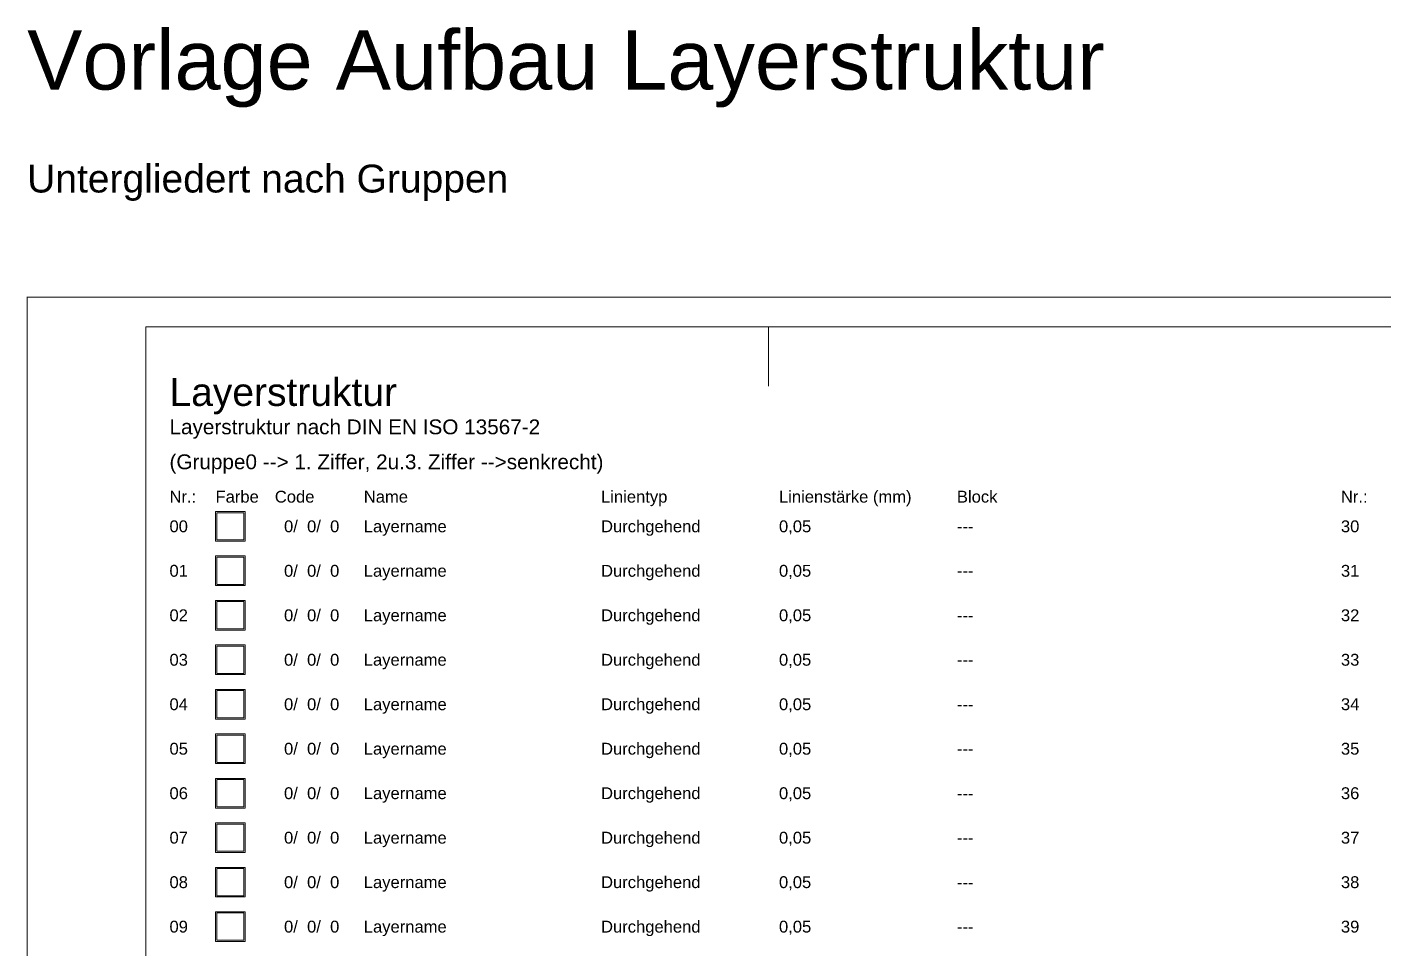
# Model space of a CAD drawing. Header units: millimetres. Extents: x -25 to 420, y 0 to 343.
# Drawn here: x 0 to 228.7, y 187.1 to 342.5 of the extents above; entities that cross this region are included whole.
import ezdxf
from ezdxf.enums import TextEntityAlignment as Align

# ---------------------------------------------------------------- set-up
doc = ezdxf.new("R2010")
doc.units = ezdxf.units.MM
for name, color, linetype, lineweight, true_color in [('_Blattrahmen_Bl', 5, 'Continuous', 5, 0x0000ff), ('_Blattrand_Ge', 2, 'Continuous', 5, 0xffff00), ('_Faltung_Lochung', 3, 'Continuous', 5, 0x00ff00), ('_Hilfe', 6, 'Continuous', 5, 0xff00ff), ('_Tabelle', 30, 'Continuous', 5, 0xff7f00), ('_Tabelle_Text', 7, 'Continuous', 5, 0x000000)]:
    doc.layers.add(name, color=color, linetype=linetype, lineweight=lineweight, true_color=true_color)
doc.styles.add('textstyle0', font='')
doc.styles.add('textstyle1', font='')
doc.styles.add('textstyle104', font='')
doc.styles.add('textstyle106', font='')
doc.styles.add('textstyle108', font='')
doc.styles.add('textstyle109', font='')
doc.styles.add('textstyle110', font='')
doc.styles.add('textstyle111', font='')
doc.styles.add('textstyle112', font='')
doc.styles.add('textstyle113', font='')
doc.styles.add('textstyle119', font='')
doc.styles.add('textstyle120', font='')
doc.styles.add('textstyle121', font='')
doc.styles.add('textstyle122', font='')
doc.styles.add('textstyle123', font='')
doc.styles.add('textstyle124', font='')
doc.styles.add('textstyle125', font='')
doc.styles.add('textstyle126', font='')
doc.styles.add('textstyle134', font='')
doc.styles.add('textstyle151', font='')
doc.styles.add('textstyle152', font='')
doc.styles.add('textstyle153', font='')
doc.styles.add('textstyle154', font='')
doc.styles.add('textstyle155', font='')
doc.styles.add('textstyle156', font='')
doc.styles.add('textstyle157', font='')
doc.styles.add('textstyle158', font='')
doc.styles.add('textstyle159', font='')
doc.styles.add('textstyle191', font='')
doc.styles.add('textstyle192', font='')
doc.styles.add('textstyle193', font='')
doc.styles.add('textstyle194', font='')
doc.styles.add('textstyle195', font='')
doc.styles.add('textstyle196', font='')
doc.styles.add('textstyle197', font='')
doc.styles.add('textstyle198', font='')
doc.styles.add('textstyle2', font='')
doc.styles.add('textstyle206', font='')
doc.styles.add('textstyle223', font='')
doc.styles.add('textstyle225', font='')
doc.styles.add('textstyle227', font='')
doc.styles.add('textstyle258', font='')
doc.styles.add('textstyle259', font='')
doc.styles.add('textstyle260', font='')
doc.styles.add('textstyle261', font='')
doc.styles.add('textstyle262', font='')
doc.styles.add('textstyle279', font='')
doc.styles.add('textstyle280', font='')
doc.styles.add('textstyle281', font='')
doc.styles.add('textstyle282', font='')
doc.styles.add('textstyle295', font='')
doc.styles.add('textstyle3', font='')
doc.styles.add('textstyle319', font='')
doc.styles.add('textstyle327', font='')
doc.styles.add('textstyle328', font='')
doc.styles.add('textstyle329', font='')
doc.styles.add('textstyle330', font='')
doc.styles.add('textstyle331', font='')
doc.styles.add('textstyle332', font='')
doc.styles.add('textstyle333', font='')
doc.styles.add('textstyle334', font='')
doc.styles.add('textstyle342', font='')
doc.styles.add('textstyle363', font='')
doc.styles.add('textstyle383', font='')
doc.styles.add('textstyle384', font='')
doc.styles.add('textstyle385', font='')
doc.styles.add('textstyle386', font='')
doc.styles.add('textstyle394', font='')
doc.styles.add('textstyle395', font='')
doc.styles.add('textstyle396', font='')
doc.styles.add('textstyle397', font='')
doc.styles.add('textstyle398', font='')
doc.styles.add('textstyle415', font='')
doc.styles.add('textstyle44', font='')
doc.styles.add('textstyle75', font='')
doc.styles.add('textstyle76', font='')
doc.styles.add('textstyle77', font='')
doc.styles.add('textstyle78', font='')
doc.styles.add('textstyle79', font='')
doc.styles.add('textstyle96', font='')
doc.styles.add('textstyle97', font='')
doc.styles.add('textstyle98', font='')
doc.styles.add('textstyle99', font='')
doc.styles.get('textstyle0').set_extended_font_data('Arial')
doc.styles.get('textstyle1').set_extended_font_data('Arial')
doc.styles.get('textstyle104').set_extended_font_data('Arial')
doc.styles.get('textstyle106').set_extended_font_data('Arial')
doc.styles.get('textstyle108').set_extended_font_data('Arial')
doc.styles.get('textstyle109').set_extended_font_data('Arial')
doc.styles.get('textstyle110').set_extended_font_data('Arial')
doc.styles.get('textstyle111').set_extended_font_data('Arial')
doc.styles.get('textstyle112').set_extended_font_data('Arial')
doc.styles.get('textstyle113').set_extended_font_data('Arial')
doc.styles.get('textstyle119').set_extended_font_data('Arial')
doc.styles.get('textstyle120').set_extended_font_data('Arial')
doc.styles.get('textstyle121').set_extended_font_data('Arial')
doc.styles.get('textstyle122').set_extended_font_data('Arial')
doc.styles.get('textstyle123').set_extended_font_data('Arial')
doc.styles.get('textstyle124').set_extended_font_data('Arial')
doc.styles.get('textstyle125').set_extended_font_data('Arial')
doc.styles.get('textstyle126').set_extended_font_data('Arial')
doc.styles.get('textstyle134').set_extended_font_data('Arial')
doc.styles.get('textstyle151').set_extended_font_data('Arial')
doc.styles.get('textstyle152').set_extended_font_data('Arial')
doc.styles.get('textstyle153').set_extended_font_data('Arial')
doc.styles.get('textstyle154').set_extended_font_data('Arial')
doc.styles.get('textstyle155').set_extended_font_data('Arial')
doc.styles.get('textstyle156').set_extended_font_data('Arial')
doc.styles.get('textstyle157').set_extended_font_data('Arial')
doc.styles.get('textstyle158').set_extended_font_data('Arial')
doc.styles.get('textstyle159').set_extended_font_data('Arial')
doc.styles.get('textstyle191').set_extended_font_data('Arial')
doc.styles.get('textstyle192').set_extended_font_data('Arial')
doc.styles.get('textstyle193').set_extended_font_data('Arial')
doc.styles.get('textstyle194').set_extended_font_data('Arial')
doc.styles.get('textstyle195').set_extended_font_data('Arial')
doc.styles.get('textstyle196').set_extended_font_data('Arial')
doc.styles.get('textstyle197').set_extended_font_data('Arial')
doc.styles.get('textstyle198').set_extended_font_data('Arial')
doc.styles.get('textstyle2').set_extended_font_data('Arial')
doc.styles.get('textstyle206').set_extended_font_data('Arial')
doc.styles.get('textstyle223').set_extended_font_data('Arial')
doc.styles.get('textstyle225').set_extended_font_data('Arial')
doc.styles.get('textstyle227').set_extended_font_data('Arial')
doc.styles.get('textstyle258').set_extended_font_data('Arial')
doc.styles.get('textstyle259').set_extended_font_data('Arial')
doc.styles.get('textstyle260').set_extended_font_data('Arial')
doc.styles.get('textstyle261').set_extended_font_data('Arial')
doc.styles.get('textstyle262').set_extended_font_data('Arial')
doc.styles.get('textstyle279').set_extended_font_data('Arial')
doc.styles.get('textstyle280').set_extended_font_data('Arial')
doc.styles.get('textstyle281').set_extended_font_data('Arial')
doc.styles.get('textstyle282').set_extended_font_data('Arial')
doc.styles.get('textstyle295').set_extended_font_data('Arial')
doc.styles.get('textstyle3').set_extended_font_data('Arial')
doc.styles.get('textstyle319').set_extended_font_data('Arial')
doc.styles.get('textstyle327').set_extended_font_data('Arial')
doc.styles.get('textstyle328').set_extended_font_data('Arial')
doc.styles.get('textstyle329').set_extended_font_data('Arial')
doc.styles.get('textstyle330').set_extended_font_data('Arial')
doc.styles.get('textstyle331').set_extended_font_data('Arial')
doc.styles.get('textstyle332').set_extended_font_data('Arial')
doc.styles.get('textstyle333').set_extended_font_data('Arial')
doc.styles.get('textstyle334').set_extended_font_data('Arial')
doc.styles.get('textstyle342').set_extended_font_data('Arial')
doc.styles.get('textstyle363').set_extended_font_data('Arial')
doc.styles.get('textstyle383').set_extended_font_data('Arial')
doc.styles.get('textstyle384').set_extended_font_data('Arial')
doc.styles.get('textstyle385').set_extended_font_data('Arial')
doc.styles.get('textstyle386').set_extended_font_data('Arial')
doc.styles.get('textstyle394').set_extended_font_data('Arial')
doc.styles.get('textstyle395').set_extended_font_data('Arial')
doc.styles.get('textstyle396').set_extended_font_data('Arial')
doc.styles.get('textstyle397').set_extended_font_data('Arial')
doc.styles.get('textstyle398').set_extended_font_data('Arial')
doc.styles.get('textstyle415').set_extended_font_data('Arial')
doc.styles.get('textstyle44').set_extended_font_data('Arial')
doc.styles.get('textstyle75').set_extended_font_data('Arial')
doc.styles.get('textstyle76').set_extended_font_data('Arial')
doc.styles.get('textstyle77').set_extended_font_data('Arial')
doc.styles.get('textstyle78').set_extended_font_data('Arial')
doc.styles.get('textstyle79').set_extended_font_data('Arial')
doc.styles.get('textstyle96').set_extended_font_data('Arial')
doc.styles.get('textstyle97').set_extended_font_data('Arial')
doc.styles.get('textstyle98').set_extended_font_data('Arial')
doc.styles.get('textstyle99').set_extended_font_data('Arial')

msp = doc.modelspace()

# ---------------------------------------------------------------- linework, layer by layer
at = {"layer": '_Blattrahmen_Bl'}
for p in [(20, 24.95), (415, 291.97)]:
    msp.add_line(p, (20, 291.97), dxfattribs=at)
at = {"layer": '_Blattrand_Ge'}
for p, q in [((0, 0), (0, 297)), ((0, 296.97), (420, 296.97))]:
    msp.add_line(p, q, dxfattribs=at)
at = {"layer": '_Faltung_Lochung'}
msp.add_line((125, 291.97), (125, 281.97), dxfattribs=at)
at = {"layer": '_Hilfe'}
for p, q in [((31.96, 260.63), (36.56, 260.63)), ((31.96, 256.03), (31.96, 260.63)), ((36.56, 260.63), (36.56, 256.03)), ((36.56, 256.03), (31.96, 256.03)), ((31.96, 253.13), (36.56, 253.13)), ((31.96, 248.53), (31.96, 253.13)), ((36.56, 253.13), (36.56, 248.53)), ((36.56, 248.53), (31.96, 248.53)), ((31.96, 245.63), (36.56, 245.63)), ((31.96, 241.03), (31.96, 245.63)), ((36.56, 245.63), (36.56, 241.03)), ((36.56, 241.03), (31.96, 241.03)), ((31.96, 238.13), (36.56, 238.13)), ((31.96, 233.53), (31.96, 238.13)), ((36.56, 238.13), (36.56, 233.53)), ((36.56, 233.53), (31.96, 233.53)), ((31.96, 230.63), (36.56, 230.63)), ((31.96, 226.03), (31.96, 230.63)), ((36.56, 230.63), (36.56, 226.03)), ((36.56, 226.03), (31.96, 226.03)), ((31.96, 223.13), (36.56, 223.13)), ((31.96, 218.53), (31.96, 223.13)), ((36.56, 223.13), (36.56, 218.53)), ((36.56, 218.53), (31.96, 218.53)), ((31.96, 215.63), (36.56, 215.63)), ((31.96, 211.03), (31.96, 215.63)), ((36.56, 215.63), (36.56, 211.03)), ((36.56, 211.03), (31.96, 211.03)), ((31.96, 208.13), (36.56, 208.13)), ((31.96, 203.53), (31.96, 208.13)), ((36.56, 208.13), (36.56, 203.53)), ((36.56, 203.53), (31.96, 203.53)), ((31.96, 200.63), (36.56, 200.63)), ((31.96, 196.03), (31.96, 200.63)), ((36.56, 200.63), (36.56, 196.03)), ((36.56, 196.03), (31.96, 196.03)), ((31.96, 193.13), (36.56, 193.13)), ((31.96, 188.53), (31.96, 193.13)), ((36.56, 193.13), (36.56, 188.53)), ((36.56, 188.53), (31.96, 188.53))]:
    msp.add_line(p, q, dxfattribs=at)
at = {"layer": '_Tabelle'}
for p, q in [((31.76, 260.83), (31.76, 255.83)), ((31.76, 260.83), (36.76, 260.83)), ((36.76, 255.83), (36.76, 260.83)), ((31.76, 255.83), (36.76, 255.83)), ((31.76, 253.33), (31.76, 248.33)), ((31.76, 253.33), (36.76, 253.33)), ((36.76, 248.33), (36.76, 253.33)), ((31.76, 248.33), (36.76, 248.33)), ((31.76, 245.83), (31.76, 240.83)), ((31.76, 245.83), (36.76, 245.83)), ((36.76, 240.83), (36.76, 245.83)), ((31.76, 240.83), (36.76, 240.83)), ((31.76, 238.33), (31.76, 233.33)), ((31.76, 238.33), (36.76, 238.33)), ((36.76, 233.33), (36.76, 238.33)), ((31.76, 233.33), (36.76, 233.33)), ((31.76, 230.83), (31.76, 225.83)), ((31.76, 230.83), (36.76, 230.83)), ((36.76, 225.83), (36.76, 230.83)), ((31.76, 225.83), (36.76, 225.83)), ((31.76, 223.33), (31.76, 218.33)), ((31.76, 223.33), (36.76, 223.33)), ((36.76, 218.33), (36.76, 223.33)), ((31.76, 218.33), (36.76, 218.33)), ((31.76, 215.83), (31.76, 210.83)), ((31.76, 215.83), (36.76, 215.83)), ((36.76, 210.83), (36.76, 215.83)), ((31.76, 210.83), (36.76, 210.83)), ((31.76, 208.33), (31.76, 203.33)), ((31.76, 208.33), (36.76, 208.33)), ((36.76, 203.33), (36.76, 208.33)), ((31.76, 203.33), (36.76, 203.33)), ((31.76, 200.83), (31.76, 195.83)), ((31.76, 200.83), (36.76, 200.83)), ((36.76, 195.83), (36.76, 200.83)), ((31.76, 195.83), (36.76, 195.83)), ((31.76, 193.33), (31.76, 188.33)), ((31.76, 193.33), (36.76, 193.33)), ((36.76, 188.33), (36.76, 193.33)), ((31.76, 188.33), (36.76, 188.33))]:
    msp.add_line(p, q, dxfattribs=at)

# ---------------------------------------------------------------- texts
at = {"layer": '_Tabelle_Text'}
for s, height, style, p in [('Vorlage Aufbau Layerstruktur ', 10, 'textstyle0', (0, 336.97)), ('Untergliedert nach Gruppen', 4.7059, 'textstyle1', (0, 316.97)), ('Layerstruktur', 4.7059, 'textstyle108', (24, 280.98)), ('Layerstruktur nach DIN EN ISO 13567-2', 2.5, 'textstyle2', (24, 275.1)), ('(Gruppe0 --> 1. Ziffer, 2u.3. Ziffer -->senkrecht)', 2.5, 'textstyle3', (24, 269.21)), ('Nr.:', 2, 'textstyle109', (24, 263.33)), ('Farbe', 2, 'textstyle104', (31.76, 263.33)), ('Code', 2, 'textstyle106', (41.76, 263.33)), ('Name', 2, 'textstyle223', (56.76, 263.33)), ('Linientyp', 2, 'textstyle225', (96.76, 263.33)), ('Linienstärke (mm)', 2, 'textstyle342', (126.76, 263.33)), ('Block', 2, 'textstyle415', (156.76, 263.33)), ('Nr.:', 2, 'textstyle110', (221.5, 263.33)), ('00', 2, 'textstyle119', (24, 258.33)), ('  0/  0/  0', 2, 'textstyle44', (41.76, 258.33)), ('Layername', 2, 'textstyle227', (56.76, 258.33)), ('Durchgehend', 2, 'textstyle159', (96.76, 258.33)), ('0,05', 2, 'textstyle363', (126.76, 258.33)), ('30', 2, 'textstyle120', (221.5, 258.33)), ('---', 2, 'textstyle295', (156.76, 258.33)), ('01', 2, 'textstyle134', (24, 250.83)), ('  0/  0/  0', 2, 'textstyle75', (41.76, 250.83)), ('Layername', 2, 'textstyle258', (56.76, 250.83)), ('Durchgehend', 2, 'textstyle206', (96.76, 250.83)), ('0,05', 2, 'textstyle394', (126.76, 250.83)), ('31', 2, 'textstyle121', (221.5, 250.83)), ('---', 2, 'textstyle327', (156.76, 250.83)), ('02', 2, 'textstyle151', (24, 243.33)), ('  0/  0/  0', 2, 'textstyle76', (41.76, 243.33)), ('Layername', 2, 'textstyle259', (56.76, 243.33)), ('Durchgehend', 2, 'textstyle191', (96.76, 243.33)), ('0,05', 2, 'textstyle395', (126.76, 243.33)), ('---', 2, 'textstyle328', (156.76, 243.33)), ('32', 2, 'textstyle122', (221.5, 243.33)), ('03', 2, 'textstyle152', (24, 235.83)), ('  0/  0/  0', 2, 'textstyle77', (41.76, 235.83)), ('Layername', 2, 'textstyle260', (56.76, 235.83)), ('Durchgehend', 2, 'textstyle192', (96.76, 235.83)), ('0,05', 2, 'textstyle396', (126.76, 235.83)), ('---', 2, 'textstyle329', (156.76, 235.83)), ('33', 2, 'textstyle123', (221.5, 235.83)), ('04', 2, 'textstyle153', (24, 228.33)), ('  0/  0/  0', 2, 'textstyle78', (41.76, 228.33)), ('Layername', 2, 'textstyle261', (56.76, 228.33)), ('Durchgehend', 2, 'textstyle193', (96.76, 228.33)), ('0,05', 2, 'textstyle397', (126.76, 228.33)), ('34', 2, 'textstyle124', (221.5, 228.33)), ('---', 2, 'textstyle330', (156.76, 228.33)), ('  0/  0/  0', 2, 'textstyle79', (41.76, 220.83)), ('Durchgehend', 2, 'textstyle194', (96.76, 220.83)), ('05', 2, 'textstyle154', (24, 220.83)), ('Layername', 2, 'textstyle262', (56.76, 220.83)), ('0,05', 2, 'textstyle398', (126.76, 220.83)), ('---', 2, 'textstyle331', (156.76, 220.83)), ('35', 2, 'textstyle125', (221.5, 220.83)), ('06', 2, 'textstyle155', (24, 213.33)), ('  0/  0/  0', 2, 'textstyle96', (41.76, 213.33)), ('Layername', 2, 'textstyle279', (56.76, 213.33)), ('Durchgehend', 2, 'textstyle195', (96.76, 213.33)), ('0,05', 2, 'textstyle383', (126.76, 213.33)), ('---', 2, 'textstyle332', (156.76, 213.33)), ('36', 2, 'textstyle126', (221.5, 213.33)), ('07', 2, 'textstyle156', (24, 205.83)), ('  0/  0/  0', 2, 'textstyle97', (41.76, 205.83)), ('Layername', 2, 'textstyle280', (56.76, 205.83)), ('Durchgehend', 2, 'textstyle196', (96.76, 205.83)), ('0,05', 2, 'textstyle384', (126.76, 205.83)), ('37', 2, 'textstyle111', (221.5, 205.83)), ('---', 2, 'textstyle333', (156.76, 205.83)), ('08', 2, 'textstyle157', (24, 198.33)), ('  0/  0/  0', 2, 'textstyle98', (41.76, 198.33)), ('Layername', 2, 'textstyle281', (56.76, 198.33)), ('Durchgehend', 2, 'textstyle197', (96.76, 198.33)), ('0,05', 2, 'textstyle385', (126.76, 198.33)), ('38', 2, 'textstyle112', (221.5, 198.33)), ('---', 2, 'textstyle334', (156.76, 198.33)), ('09', 2, 'textstyle158', (24, 190.83)), ('  0/  0/  0', 2, 'textstyle99', (41.76, 190.83)), ('Layername', 2, 'textstyle282', (56.76, 190.83)), ('Durchgehend', 2, 'textstyle198', (96.76, 190.83)), ('0,05', 2, 'textstyle386', (126.76, 190.83)), ('---', 2, 'textstyle319', (156.76, 190.83)), ('39', 2, 'textstyle113', (221.5, 190.83))]:
    msp.add_text(s, height=height, dxfattribs=dict(at, style=style)).set_placement(p, align=Align.MIDDLE_LEFT)

doc.saveas('drawing.dxf')
